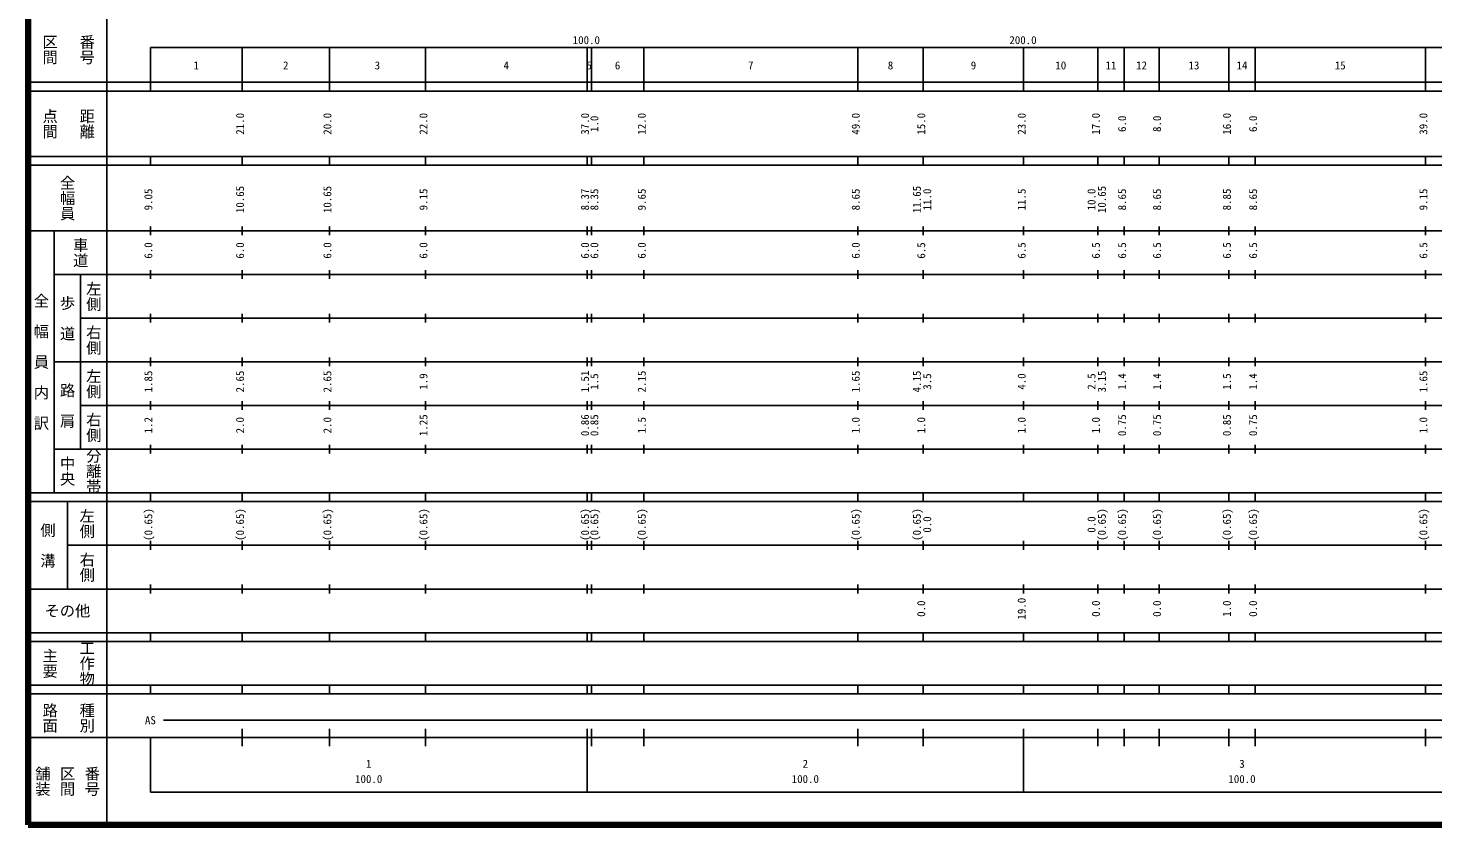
# Model space of a CAD drawing. Units: millimetres on the paper, enlarged 1000 times. Extents: x 40000 to 680000, y 20000 to 380000.
# Drawn here: x 40000 to 361722, y 20000 to 202409 of the extents above; entities that cross this region are included whole.
import ezdxf
from ezdxf.enums import TextEntityAlignment as Align

# ---------------------------------------------------------------- set-up
doc = ezdxf.new("R2010")
doc.units = ezdxf.units.MM
doc.header["$LTSCALE"] = 1000
doc.layers.add('M-TTL', color=2, linetype='Continuous', lineweight=140)
doc.layers.add('M-TTL-BAND', color=7, linetype='Continuous', lineweight=25)
doc.styles.add('@ＭＳ ゴシック', font='')
doc.styles.add('ＭＳ ゴシック', font='')
doc.styles.get('@ＭＳ ゴシック').set_extended_font_data('@MS Gothic')
doc.styles.get('ＭＳ ゴシック').set_extended_font_data('MS Gothic')

msp = doc.modelspace()

# ---------------------------------------------------------------- linework, layer by layer
at = {"layer": 'M-TTL'}
for p, q in [((40000, 380000), (40000, 20000)), ((40000, 20000), (680000, 20000))]:
    msp.add_line(p, q, dxfattribs=at)
at = {"layer": 'M-TTL-BAND'}
for p, q in [((58000, 370000), (58000, 20000)), ((68000, 198000), (579000, 198000)), ((68000, 198000), (68000, 188000)), ((89000, 188000), (89000, 198000)), ((109000, 188000), (109000, 198000)), ((131000, 188000), (131000, 198000)), ((168000, 188000), (168000, 198000)), ((169000, 188000), (169000, 198000)), ((181000, 188000), (181000, 198000)), ((230000, 188000), (230000, 198000)), ((245000, 188000), (245000, 198000)), ((268000, 188000), (268000, 198000)), ((285000, 188000), (285000, 198000)), ((291000, 188000), (291000, 198000)), ((299000, 188000), (299000, 198000)), ((315000, 188000), (315000, 198000)), ((321000, 188000), (321000, 198000)), ((360000, 188000), (360000, 198000)), ((40000, 190000), (579000, 190000)), ((40000, 188000), (579000, 188000)), ((40000, 173000), (579000, 173000)), ((40000, 171000), (579000, 171000)), ((68000, 171000), (68000, 173000)), ((89000, 171000), (89000, 173000)), ((109000, 171000), (109000, 173000)), ((131000, 171000), (131000, 173000)), ((168000, 171000), (168000, 173000)), ((169000, 171000), (169000, 173000)), ((181000, 171000), (181000, 173000)), ((230000, 171000), (230000, 173000)), ((245000, 171000), (245000, 173000)), ((268000, 171000), (268000, 173000)), ((285000, 171000), (285000, 173000)), ((291000, 171000), (291000, 173000)), ((299000, 171000), (299000, 173000)), ((315000, 171000), (315000, 173000)), ((321000, 171000), (321000, 173000)), ((360000, 171000), (360000, 173000)), ((40000, 156000), (579000, 156000)), ((46000, 96000), (46000, 156000)), ((68000, 155000), (68000, 157000)), ((89000, 155000), (89000, 157000)), ((109000, 155000), (109000, 157000)), ((131000, 155000), (131000, 157000)), ((168000, 155000), (168000, 157000)), ((169000, 155000), (169000, 157000)), ((181000, 155000), (181000, 157000)), ((230000, 155000), (230000, 157000)), ((245000, 155000), (245000, 157000)), ((268000, 155000), (268000, 157000)), ((285000, 155000), (285000, 157000)), ((291000, 155000), (291000, 157000)), ((299000, 155000), (299000, 157000)), ((315000, 155000), (315000, 157000)), ((321000, 155000), (321000, 157000)), ((360000, 155000), (360000, 157000)), ((46000, 146000), (579000, 146000)), ((52000, 146000), (52000, 106000)), ((68000, 145000), (68000, 147000)), ((89000, 145000), (89000, 147000)), ((109000, 145000), (109000, 147000)), ((131000, 145000), (131000, 147000)), ((168000, 145000), (168000, 147000)), ((169000, 145000), (169000, 147000)), ((181000, 145000), (181000, 147000)), ((230000, 145000), (230000, 147000)), ((245000, 145000), (245000, 147000)), ((268000, 145000), (268000, 147000)), ((285000, 145000), (285000, 147000)), ((291000, 145000), (291000, 147000)), ((299000, 145000), (299000, 147000)), ((315000, 145000), (315000, 147000)), ((321000, 145000), (321000, 147000)), ((360000, 145000), (360000, 147000)), ((52000, 136000), (579000, 136000)), ((68000, 135000), (68000, 137000)), ((89000, 135000), (89000, 137000)), ((109000, 135000), (109000, 137000)), ((131000, 135000), (131000, 137000)), ((168000, 135000), (168000, 137000)), ((169000, 135000), (169000, 137000)), ((181000, 135000), (181000, 137000)), ((230000, 135000), (230000, 137000)), ((245000, 135000), (245000, 137000)), ((268000, 135000), (268000, 137000)), ((285000, 135000), (285000, 137000)), ((291000, 135000), (291000, 137000)), ((299000, 135000), (299000, 137000)), ((315000, 135000), (315000, 137000)), ((321000, 135000), (321000, 137000)), ((360000, 135000), (360000, 137000)), ((46000, 126000), (579000, 126000)), ((68000, 125000), (68000, 127000)), ((89000, 125000), (89000, 127000)), ((109000, 125000), (109000, 127000)), ((131000, 125000), (131000, 127000)), ((168000, 125000), (168000, 127000)), ((169000, 125000), (169000, 127000)), ((181000, 125000), (181000, 127000)), ((230000, 125000), (230000, 127000)), ((245000, 125000), (245000, 127000)), ((268000, 125000), (268000, 127000)), ((285000, 125000), (285000, 127000)), ((291000, 125000), (291000, 127000)), ((299000, 125000), (299000, 127000)), ((315000, 125000), (315000, 127000)), ((321000, 125000), (321000, 127000)), ((360000, 125000), (360000, 127000)), ((52000, 116000), (579000, 116000)), ((68000, 115000), (68000, 117000)), ((89000, 115000), (89000, 117000)), ((109000, 115000), (109000, 117000)), ((131000, 115000), (131000, 117000)), ((168000, 115000), (168000, 117000)), ((169000, 115000), (169000, 117000)), ((181000, 115000), (181000, 117000)), ((230000, 115000), (230000, 117000)), ((245000, 115000), (245000, 117000)), ((268000, 115000), (268000, 117000)), ((285000, 115000), (285000, 117000)), ((291000, 115000), (291000, 117000)), ((299000, 115000), (299000, 117000)), ((315000, 115000), (315000, 117000)), ((321000, 115000), (321000, 117000)), ((360000, 115000), (360000, 117000)), ((68000, 105000), (68000, 107000)), ((89000, 105000), (89000, 107000)), ((109000, 105000), (109000, 107000)), ((131000, 105000), (131000, 107000)), ((168000, 105000), (168000, 107000)), ((169000, 105000), (169000, 107000)), ((181000, 105000), (181000, 107000)), ((230000, 105000), (230000, 107000)), ((245000, 105000), (245000, 107000)), ((268000, 105000), (268000, 107000)), ((285000, 105000), (285000, 107000)), ((291000, 105000), (291000, 107000)), ((299000, 105000), (299000, 107000)), ((315000, 105000), (315000, 107000)), ((321000, 105000), (321000, 107000)), ((360000, 105000), (360000, 107000)), ((46000, 106000), (579000, 106000)), ((40000, 96000), (579000, 96000)), ((40000, 94000), (579000, 94000)), ((49000, 94000), (49000, 74000)), ((68000, 94000), (68000, 96000)), ((89000, 94000), (89000, 96000)), ((109000, 94000), (109000, 96000)), ((131000, 94000), (131000, 96000)), ((168000, 94000), (168000, 96000)), ((169000, 94000), (169000, 96000)), ((181000, 94000), (181000, 96000)), ((230000, 94000), (230000, 96000)), ((245000, 94000), (245000, 96000)), ((268000, 94000), (268000, 96000)), ((285000, 94000), (285000, 96000)), ((291000, 94000), (291000, 96000)), ((299000, 94000), (299000, 96000)), ((315000, 94000), (315000, 96000)), ((321000, 94000), (321000, 96000)), ((360000, 94000), (360000, 96000)), ((49000, 84000), (579000, 84000)), ((68000, 83000), (68000, 85000)), ((89000, 83000), (89000, 85000)), ((109000, 83000), (109000, 85000)), ((131000, 83000), (131000, 85000)), ((168000, 83000), (168000, 85000)), ((169000, 83000), (169000, 85000)), ((181000, 83000), (181000, 85000)), ((230000, 83000), (230000, 85000)), ((245000, 83000), (245000, 85000)), ((268000, 83000), (268000, 85000)), ((285000, 83000), (285000, 85000)), ((291000, 83000), (291000, 85000)), ((299000, 83000), (299000, 85000)), ((315000, 83000), (315000, 85000)), ((321000, 83000), (321000, 85000)), ((360000, 83000), (360000, 85000)), ((40000, 74000), (579000, 74000)), ((68000, 73000), (68000, 75000)), ((89000, 73000), (89000, 75000)), ((109000, 73000), (109000, 75000)), ((131000, 73000), (131000, 75000)), ((168000, 73000), (168000, 75000)), ((169000, 73000), (169000, 75000)), ((181000, 73000), (181000, 75000)), ((230000, 73000), (230000, 75000)), ((245000, 73000), (245000, 75000)), ((268000, 73000), (268000, 75000)), ((285000, 73000), (285000, 75000)), ((291000, 73000), (291000, 75000)), ((299000, 73000), (299000, 75000)), ((315000, 73000), (315000, 75000)), ((321000, 73000), (321000, 75000)), ((360000, 73000), (360000, 75000)), ((40000, 64000), (579000, 64000)), ((40000, 62000), (579000, 62000)), ((68000, 62000), (68000, 64000)), ((89000, 62000), (89000, 64000)), ((109000, 62000), (109000, 64000)), ((131000, 62000), (131000, 64000)), ((168000, 62000), (168000, 64000)), ((169000, 62000), (169000, 64000)), ((181000, 62000), (181000, 64000)), ((230000, 62000), (230000, 64000)), ((245000, 62000), (245000, 64000)), ((268000, 62000), (268000, 64000)), ((285000, 62000), (285000, 64000)), ((291000, 62000), (291000, 64000)), ((299000, 62000), (299000, 64000)), ((315000, 62000), (315000, 64000)), ((321000, 62000), (321000, 64000)), ((360000, 62000), (360000, 64000)), ((40000, 52000), (579000, 52000)), ((68000, 50000), (68000, 52000)), ((89000, 50000), (89000, 52000)), ((109000, 50000), (109000, 52000)), ((131000, 50000), (131000, 52000)), ((168000, 50000), (168000, 52000)), ((169000, 50000), (169000, 52000)), ((181000, 50000), (181000, 52000)), ((230000, 50000), (230000, 52000)), ((245000, 50000), (245000, 52000)), ((268000, 50000), (268000, 52000)), ((285000, 50000), (285000, 52000)), ((291000, 50000), (291000, 52000)), ((299000, 50000), (299000, 52000)), ((315000, 50000), (315000, 52000)), ((321000, 50000), (321000, 52000)), ((360000, 50000), (360000, 52000)), ((40000, 50000), (579000, 50000)), ((71000, 44000), (565000, 44000)), ((89000, 38000), (89000, 42000)), ((109000, 38000), (109000, 42000)), ((131000, 38000), (131000, 42000)), ((168000, 27500), (168000, 42000)), ((169000, 38000), (169000, 42000)), ((181000, 38000), (181000, 42000)), ((230000, 38000), (230000, 42000)), ((245000, 38000), (245000, 42000)), ((268000, 27500), (268000, 42000)), ((285000, 38000), (285000, 42000)), ((291000, 38000), (291000, 42000)), ((299000, 38000), (299000, 42000)), ((315000, 38000), (315000, 42000)), ((321000, 38000), (321000, 42000)), ((360000, 38000), (360000, 42000)), ((40000, 40000), (579000, 40000)), ((68000, 40000), (68000, 27500)), ((68000, 27500), (579000, 27500))]:
    msp.add_line(p, q, dxfattribs=at)

# ---------------------------------------------------------------- texts
at = {"layer": 'M-TTL-BAND', "style": '@ＭＳ ゴシック'}
for s, p in [('区間', (45000, 197500)), ('番号', (53500, 197500)), ('点間', (45000, 180500)), ('距離', (53500, 180500)), ('全幅員', (49000, 163500)), ('車道', (52000, 151000)), ('全\u3000幅\u3000員\u3000内\u3000訳', (43000, 126000)), ('左側', (55000, 141000)), ('歩\u3000道', (49000, 136000)), ('右側', (55000, 131000)), ('左側', (55000, 121000)), ('路\u3000肩', (49000, 116000)), ('右側', (55000, 111000)), ('中央', (49000, 101000)), ('分離帯', (55000, 101000)), ('左側', (53500, 89000)), ('側\u3000溝', (44500, 84000)), ('右側', (53500, 79000)), ('工作物', (53500, 57000)), ('主要', (45000, 57000)), ('路面', (45000, 44500)), ('種別', (53500, 44500)), ('舗装', (43333, 30000)), ('区間', (49000, 30000)), ('番号', (54667, 30000))]:
    msp.add_text(s, height=2566, rotation=270, dxfattribs=at).set_placement(p, align=Align.MIDDLE_CENTER)
at = {"layer": 'M-TTL-BAND', "style": 'ＭＳ ゴシック'}
for s, p in [('100.0', (167844, 198195)), ('200.0', (267844, 198195)), ('1', (78500, 192405)), ('2', (99000, 192405)), ('3', (120000, 192405)), ('4', (149500, 192405)), ('5', (168500, 192405)), ('6', (175000, 192405)), ('7', (205500, 192405)), ('8', (237500, 192405)), ('9', (256500, 192405)), ('10', (276500, 192405)), ('11', (288000, 192405)), ('12', (295000, 192405)), ('13', (307000, 192405)), ('14', (318000, 192405)), ('15', (340500, 192405)), ('AS', (68000, 42500)), ('1', (118000, 32523)), ('2', (218000, 32523)), ('3', (318000, 32523)), ('100.0', (118000, 29033)), ('100.0', (218000, 29033)), ('100.0', (318000, 29033))]:
    msp.add_text(s, height=1833, dxfattribs=at).set_placement(p, align=Align.BOTTOM_CENTER)
for s, p in [('21.0', (90000, 180500)), ('20.0', (110000, 180500)), ('22.0', (132000, 180500)), ('37.0', (169000, 180500)), ('1.0', (171139, 180500)), ('12.0', (182000, 180500)), ('49.0', (231000, 180500)), ('15.0', (246000, 180500)), ('23.0', (269000, 180500)), ('17.0', (286000, 180500)), ('6.0', (292000, 180500)), ('8.0', (300000, 180500)), ('16.0', (316000, 180500)), ('6.0', (322000, 180500)), ('39.0', (361000, 180500)), ('9.05', (69000, 163174)), ('10.65', (90000, 163174)), ('10.65', (110000, 163174)), ('9.15', (132000, 163174)), ('8.37', (169000, 163174)), ('8.35', (171139, 163174)), ('9.65', (182000, 163174)), ('8.65', (231000, 163174)), ('11.65', (245000, 163174)), ('11.0', (247370, 163174)), ('11.5', (269000, 163174)), ('10.0', (285000, 163174)), ('10.65', (287370, 163174)), ('8.65', (292000, 163174)), ('8.65', (300000, 163174)), ('8.85', (316000, 163174)), ('8.65', (322000, 163174)), ('9.15', (361000, 163174)), ('6.0', (69000, 151500)), ('6.0', (90000, 151500)), ('6.0', (110000, 151500)), ('6.0', (132000, 151500)), ('6.0', (169000, 151500)), ('6.0', (171139, 151500)), ('6.0', (182000, 151500)), ('6.0', (231000, 151500)), ('6.5', (246000, 151500)), ('6.5', (269000, 151500)), ('6.5', (286000, 151500)), ('6.5', (292000, 151500)), ('6.5', (300000, 151500)), ('6.5', (316000, 151500)), ('6.5', (322000, 151500)), ('6.5', (361000, 151500)), ('1.85', (69000, 121500)), ('2.65', (90000, 121500)), ('2.65', (110000, 121500)), ('1.9', (132000, 121500)), ('1.51', (169000, 121500)), ('1.5', (171139, 121500)), ('2.15', (182000, 121500)), ('1.65', (231000, 121500)), ('4.15', (245000, 121500)), ('3.5', (247370, 121500)), ('4.0', (269000, 121500)), ('2.5', (285000, 121500)), ('3.15', (287370, 121500)), ('1.4', (292000, 121500)), ('1.4', (300000, 121500)), ('1.5', (316000, 121500)), ('1.4', (322000, 121500)), ('1.65', (361000, 121500)), ('1.2', (69000, 111500)), ('2.0', (90000, 111500)), ('2.0', (110000, 111500)), ('1.25', (132000, 111500)), ('0.86', (169000, 111500)), ('0.85', (171139, 111500)), ('1.5', (182000, 111500)), ('1.0', (231000, 111500)), ('1.0', (246000, 111500)), ('1.0', (269000, 111500)), ('1.0', (286000, 111500)), ('0.75', (292000, 111500)), ('0.75', (300000, 111500)), ('0.85', (316000, 111500)), ('0.75', (322000, 111500)), ('1.0', (361000, 111500)), ('(0.65)', (69000, 88764)), ('(0.65)', (90000, 88764)), ('(0.65)', (110000, 88764)), ('(0.65)', (132000, 88764)), ('(0.65)', (169000, 88764)), ('(0.65)', (171139, 88764)), ('(0.65)', (182000, 88764)), ('(0.65)', (231000, 88764)), ('(0.65)', (245000, 88764)), ('0.0', (247370, 88764)), ('0.0', (285000, 88764)), ('(0.65)', (287370, 88764)), ('(0.65)', (292000, 88764)), ('(0.65)', (300000, 88764)), ('(0.65)', (316000, 88764)), ('(0.65)', (322000, 88764)), ('(0.65)', (361000, 88764)), ('0.0', (246000, 69500)), ('19.0', (269000, 69500)), ('0.0', (286000, 69500)), ('0.0', (300000, 69500)), ('1.0', (316000, 69500)), ('0.0', (322000, 69500))]:
    msp.add_text(s, height=1833, rotation=90, dxfattribs=at).set_placement(p, align=Align.BOTTOM_CENTER)
msp.add_text('その他', height=2566, dxfattribs=at).set_placement((49000, 69000), align=Align.MIDDLE_CENTER)

doc.saveas('drawing.dxf')
